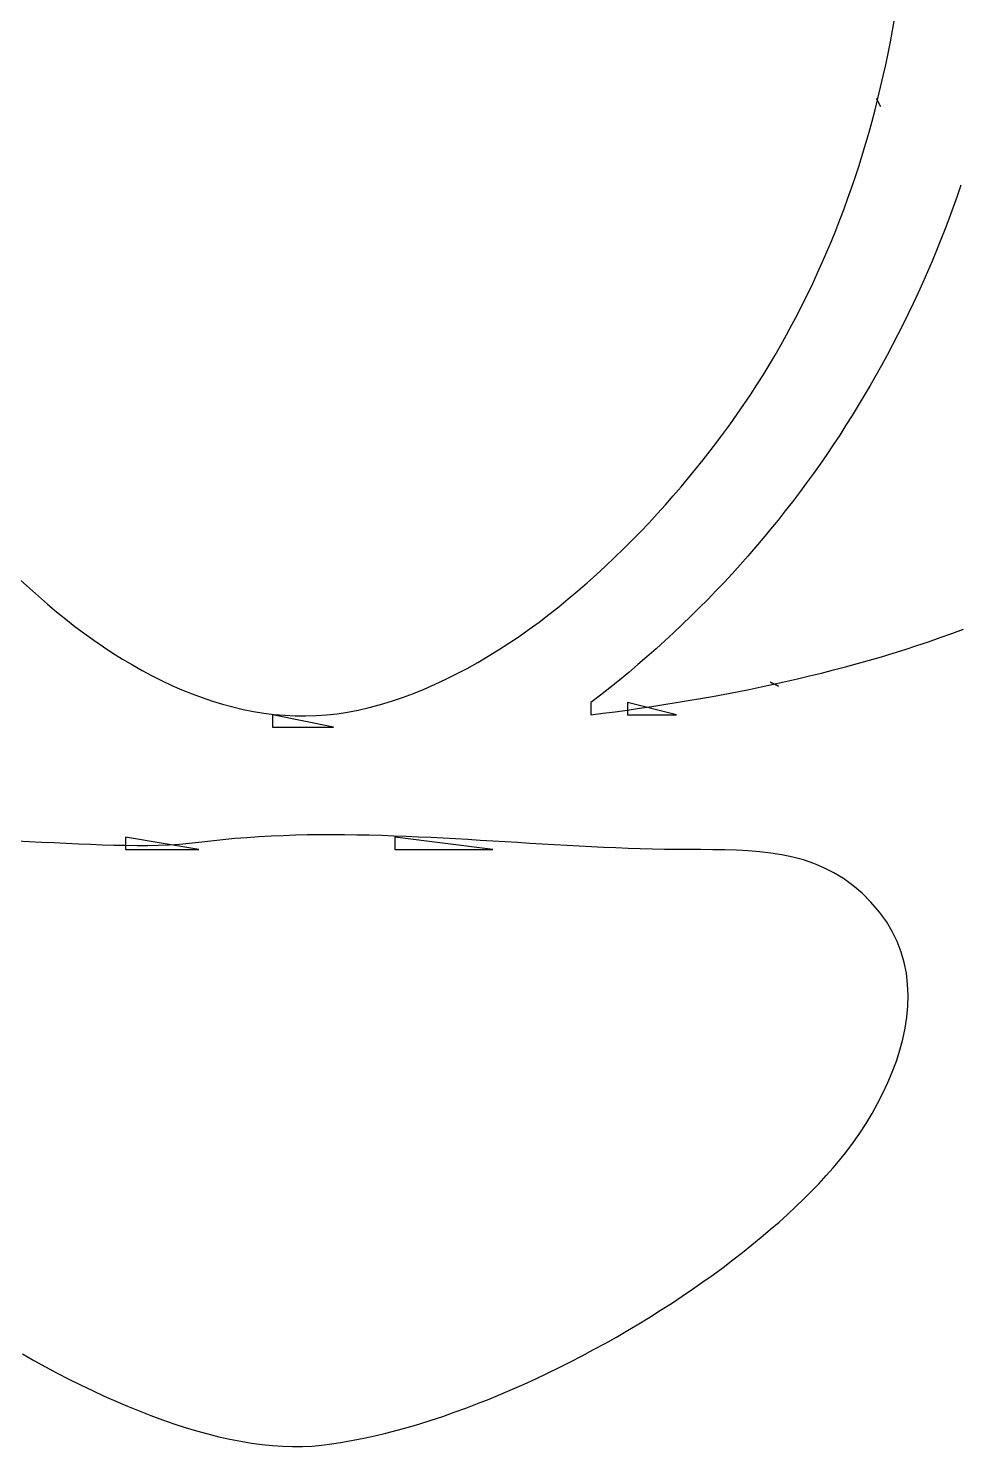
# Model space of a CAD drawing. Header units: millimetres. Extents: x 56222 to 3066687, y -650199 to -121287.
# Drawn here: x 141933.716 to 141935.07, y -185291.819 to -185289.753 of the extents above; entities that cross this region are included whole.
import ezdxf

# ---------------------------------------------------------------- set-up
doc = ezdxf.new("R2010")
doc.units = ezdxf.units.MM
doc.header["$MEASUREMENT"] = 0
doc.layers.add('$TD_AUDIT_GENERATED_(A0BDF17)', color=32, linetype='Continuous', lineweight=30)

msp = doc.modelspace()

# ---------------------------------------------------------------- linework, layer by layer
at = {"layer": '$TD_AUDIT_GENERATED_(A0BDF17)', "linetype": 'Continuous', "lineweight": 25, "ltscale": 2}
for p, q in [((141934.9718, -185289.7724, 0.5173), (141934.9749, -185289.7558, 0.5173)), ((141934.9749, -185289.7558, 0.5173), (141934.9779, -185289.7391, 0.5173)), ((141934.9685, -185289.7891, 0.5173), (141934.9718, -185289.7724, 0.5173)), ((141934.9651, -185289.8056, 0.5173), (141934.9685, -185289.7891, 0.5173)), ((141934.9614, -185289.8221, 0.5173), (141934.9651, -185289.8056, 0.5173)), ((141934.9537, -185289.855, 0.5173), (141934.9576, -185289.8386, 0.5173)), ((141934.9576, -185289.8386, 0.5173), (141934.9614, -185289.8221, 0.5173)), ((141934.9495, -185289.8714, 0.5173), (141934.9537, -185289.855, 0.5173)), ((141934.9516, -185289.8548, 0.5173), (141934.9575, -185289.8667, 0.5173)), ((141934.9575, -185289.8667, 0.5173), (141934.9516, -185289.8548, 0.5173)), ((141934.9452, -185289.8877, 0.5173), (141934.9495, -185289.8714, 0.5173)), ((141934.9407, -185289.9039, 0.5173), (141934.9452, -185289.8877, 0.5173)), ((141934.9312, -185289.9362, 0.5173), (141934.936, -185289.9201, 0.5173)), ((141934.936, -185289.9201, 0.5173), (141934.9407, -185289.9039, 0.5173)), ((141934.9261, -185289.9523, 0.5173), (141934.9312, -185289.9362, 0.5173)), ((141934.9209, -185289.9683, 0.5173), (141934.9261, -185289.9523, 0.5173)), ((141934.91, -185290.0001, 0.5173), (141934.9155, -185289.9842, 0.5173)), ((141934.9155, -185289.9842, 0.5173), (141934.9209, -185289.9683, 0.5173)), ((141935.0745, -185289.9812, 0.5173), (141935.069, -185289.9972, 0.5173)), ((141934.9042, -185290.0158, 0.5173), (141934.91, -185290.0001, 0.5173)), ((141935.069, -185289.9972, 0.5173), (141935.0633, -185290.0131, 0.5173)), ((141934.8983, -185290.0316, 0.5173), (141934.9042, -185290.0158, 0.5173)), ((141935.0633, -185290.0131, 0.5173), (141935.0575, -185290.029, 0.5173)), ((141934.8858, -185290.0628, 0.5173), (141934.8921, -185290.0472, 0.5173)), ((141934.8921, -185290.0472, 0.5173), (141934.8983, -185290.0316, 0.5173)), ((141935.0515, -185290.0448, 0.5173), (141935.0453, -185290.0605, 0.5173)), ((141935.0575, -185290.029, 0.5173), (141935.0515, -185290.0448, 0.5173)), ((141934.8793, -185290.0783, 0.5173), (141934.8858, -185290.0628, 0.5173)), ((141935.0453, -185290.0605, 0.5173), (141935.039, -185290.0762, 0.5173)), ((141934.8726, -185290.0937, 0.5173), (141934.8793, -185290.0783, 0.5173)), ((141935.039, -185290.0762, 0.5173), (141935.0325, -185290.0918, 0.5173)), ((141934.8587, -185290.1243, 0.5173), (141934.8657, -185290.1091, 0.5173)), ((141934.8657, -185290.1091, 0.5173), (141934.8726, -185290.0937, 0.5173)), ((141935.0259, -185290.1073, 0.5173), (141935.0191, -185290.1228, 0.5173)), ((141935.0325, -185290.0918, 0.5173), (141935.0259, -185290.1073, 0.5173)), ((141934.8514, -185290.1395, 0.5173), (141934.8587, -185290.1243, 0.5173)), ((141935.0191, -185290.1228, 0.5173), (141935.0121, -185290.1381, 0.5173)), ((141934.8439, -185290.1546, 0.5173), (141934.8514, -185290.1395, 0.5173)), ((141935.0121, -185290.1381, 0.5173), (141935.005, -185290.1534, 0.5173)), ((141934.8284, -185290.1846, 0.5173), (141934.8363, -185290.1696, 0.5173)), ((141934.8363, -185290.1696, 0.5173), (141934.8439, -185290.1546, 0.5173)), ((141934.9977, -185290.1687, 0.5173), (141934.9902, -185290.1838, 0.5173)), ((141935.005, -185290.1534, 0.5173), (141934.9977, -185290.1687, 0.5173)), ((141934.8204, -185290.1994, 0.5173), (141934.8284, -185290.1846, 0.5173)), ((141934.9902, -185290.1838, 0.5173), (141934.9826, -185290.1989, 0.5173)), ((141934.8121, -185290.2141, 0.5173), (141934.8204, -185290.1994, 0.5173)), ((141934.9826, -185290.1989, 0.5173), (141934.9749, -185290.2139, 0.5173)), ((141934.795, -185290.2434, 0.5173), (141934.8037, -185290.2288, 0.5173)), ((141934.8037, -185290.2288, 0.5173), (141934.8121, -185290.2141, 0.5173)), ((141934.967, -185290.2289, 0.5173), (141934.9589, -185290.2437, 0.5173)), ((141934.9749, -185290.2139, 0.5173), (141934.967, -185290.2289, 0.5173)), ((141934.7862, -185290.2578, 0.5173), (141934.795, -185290.2434, 0.5173)), ((141934.9589, -185290.2437, 0.5173), (141934.9507, -185290.2585, 0.5173)), ((141934.7679, -185290.2865, 0.5173), (141934.7771, -185290.2722, 0.5173)), ((141934.7771, -185290.2722, 0.5173), (141934.7862, -185290.2578, 0.5173)), ((141934.9423, -185290.2731, 0.5173), (141934.9337, -185290.2877, 0.5173)), ((141934.9507, -185290.2585, 0.5173), (141934.9423, -185290.2731, 0.5173)), ((141934.7584, -185290.3006, 0.5173), (141934.7679, -185290.2865, 0.5173)), ((141934.9337, -185290.2877, 0.5173), (141934.925, -185290.3022, 0.5173)), ((141934.7388, -185290.3287, 0.5173), (141934.7487, -185290.3147, 0.5173)), ((141934.7487, -185290.3147, 0.5173), (141934.7584, -185290.3006, 0.5173)), ((141934.925, -185290.3022, 0.5173), (141934.9161, -185290.3167, 0.5173)), ((141934.7288, -185290.3425, 0.5173), (141934.7388, -185290.3287, 0.5173)), ((141934.9071, -185290.331, 0.5173), (141934.8979, -185290.3452, 0.5173)), ((141934.9161, -185290.3167, 0.5173), (141934.9071, -185290.331, 0.5173)), ((141934.7092, -185290.3684, 0.5173), (141934.7191, -185290.3554, 0.5173)), ((141934.7191, -185290.3554, 0.5173), (141934.7288, -185290.3425, 0.5173)), ((141934.8979, -185290.3452, 0.5173), (141934.8886, -185290.3594, 0.5173)), ((141934.699, -185290.3814, 0.5173), (141934.7092, -185290.3684, 0.5173)), ((141934.8791, -185290.3734, 0.5173), (141934.8694, -185290.3874, 0.5173)), ((141934.8886, -185290.3594, 0.5173), (141934.8791, -185290.3734, 0.5173)), ((141934.6778, -185290.4076, 0.5173), (141934.6885, -185290.3945, 0.5173)), ((141934.6885, -185290.3945, 0.5173), (141934.699, -185290.3814, 0.5173)), ((141934.8694, -185290.3874, 0.5173), (141934.8596, -185290.4013, 0.5173)), ((141934.6668, -185290.4207, 0.5173), (141934.6778, -185290.4076, 0.5173)), ((141934.8496, -185290.415, 0.5173), (141934.8395, -185290.4287, 0.5173)), ((141934.8596, -185290.4013, 0.5173), (141934.8496, -185290.415, 0.5173)), ((141934.644, -185290.4469, 0.5173), (141934.6555, -185290.4338, 0.5173)), ((141934.6555, -185290.4338, 0.5173), (141934.6668, -185290.4207, 0.5173)), ((141934.8395, -185290.4287, 0.5173), (141934.8292, -185290.4423, 0.5173)), ((141934.6202, -185290.4729, 0.5173), (141934.6322, -185290.4599, 0.5173)), ((141934.6322, -185290.4599, 0.5173), (141934.644, -185290.4469, 0.5173)), ((141934.8187, -185290.4558, 0.5173), (141934.8081, -185290.4691, 0.5173)), ((141934.8292, -185290.4423, 0.5173), (141934.8187, -185290.4558, 0.5173)), ((141934.608, -185290.4858, 0.5173), (141934.6202, -185290.4729, 0.5173)), ((141934.8081, -185290.4691, 0.5173), (141934.7973, -185290.4824, 0.5173)), ((141934.5829, -185290.5112, 0.5173), (141934.5956, -185290.4986, 0.5173)), ((141934.5956, -185290.4986, 0.5173), (141934.608, -185290.4858, 0.5173)), ((141934.7864, -185290.4956, 0.5173), (141934.7754, -185290.5086, 0.5173)), ((141934.7973, -185290.4824, 0.5173), (141934.7864, -185290.4956, 0.5173)), ((141934.57, -185290.5238, 0.5173), (141934.5829, -185290.5112, 0.5173)), ((141934.7641, -185290.5216, 0.5173), (141934.7527, -185290.5344, 0.5173)), ((141934.7754, -185290.5086, 0.5173), (141934.7641, -185290.5216, 0.5173)), ((141934.5436, -185290.5485, 0.5173), (141934.5569, -185290.5362, 0.5173)), ((141934.5569, -185290.5362, 0.5173), (141934.57, -185290.5238, 0.5173)), ((141934.7527, -185290.5344, 0.5173), (141934.7412, -185290.5472, 0.5173)), ((141933.7043, -185290.5566, 0.5173), (141933.7172, -185290.5685, 0.5173)), ((141934.5164, -185290.5724, 0.5173), (141934.5301, -185290.5605, 0.5173)), ((141934.5301, -185290.5605, 0.5173), (141934.5436, -185290.5485, 0.5173)), ((141934.7295, -185290.5598, 0.5173), (141934.7176, -185290.5723, 0.5173)), ((141934.7412, -185290.5472, 0.5173), (141934.7295, -185290.5598, 0.5173)), ((141933.7172, -185290.5685, 0.5173), (141933.7303, -185290.5801, 0.5173)), ((141933.7303, -185290.5801, 0.5173), (141933.7434, -185290.5915, 0.5173)), ((141934.4885, -185290.5955, 0.5173), (141934.5025, -185290.584, 0.5173)), ((141934.5025, -185290.584, 0.5173), (141934.5164, -185290.5724, 0.5173)), ((141934.7056, -185290.5847, 0.5173), (141934.6934, -185290.597, 0.5173)), ((141934.7176, -185290.5723, 0.5173), (141934.7056, -185290.5847, 0.5173)), ((141933.7434, -185290.5915, 0.5173), (141933.7567, -185290.6026, 0.5173)), ((141933.7567, -185290.6026, 0.5173), (141933.7702, -185290.6135, 0.5173)), ((141934.4743, -185290.6067, 0.5173), (141934.4885, -185290.5955, 0.5173)), ((141934.6934, -185290.597, 0.5173), (141934.6811, -185290.6092, 0.5173)), ((141933.7702, -185290.6135, 0.5173), (141933.7837, -185290.624, 0.5173)), ((141933.7837, -185290.624, 0.5173), (141933.7974, -185290.6342, 0.5173)), ((141934.4453, -185290.6282, 0.5173), (141934.4599, -185290.6176, 0.5173)), ((141934.4599, -185290.6176, 0.5173), (141934.4743, -185290.6067, 0.5173)), ((141934.6686, -185290.6212, 0.5173), (141934.656, -185290.6332, 0.5173)), ((141934.6811, -185290.6092, 0.5173), (141934.6686, -185290.6212, 0.5173)), ((141933.7974, -185290.6342, 0.5173), (141933.8111, -185290.6441, 0.5173)), ((141933.8111, -185290.6441, 0.5173), (141933.825, -185290.6536, 0.5173)), ((141934.4158, -185290.6485, 0.5173), (141934.4307, -185290.6385, 0.5173)), ((141934.4307, -185290.6385, 0.5173), (141934.4453, -185290.6282, 0.5173)), ((141934.6432, -185290.645, 0.5173), (141934.6303, -185290.6567, 0.5173)), ((141934.656, -185290.6332, 0.5173), (141934.6432, -185290.645, 0.5173)), ((141935.0102, -185290.652, 0.5173), (141935.0273, -185290.6463, 0.5173)), ((141935.0273, -185290.6463, 0.5173), (141935.0443, -185290.6404, 0.5173)), ((141935.0443, -185290.6404, 0.5173), (141935.0612, -185290.6344, 0.5173)), ((141935.0612, -185290.6344, 0.5173), (141935.0781, -185290.6282, 0.5173)), ((141933.825, -185290.6536, 0.5173), (141933.839, -185290.6628, 0.5173)), ((141933.839, -185290.6628, 0.5173), (141933.8531, -185290.6717, 0.5173)), ((141934.3705, -185290.6765, 0.5173), (141934.3857, -185290.6676, 0.5173)), ((141934.3857, -185290.6676, 0.5173), (141934.4008, -185290.6582, 0.5173)), ((141934.4008, -185290.6582, 0.5173), (141934.4158, -185290.6485, 0.5173)), ((141934.6303, -185290.6567, 0.5173), (141934.6171, -185290.6683, 0.5173)), ((141934.9586, -185290.6682, 0.5173), (141934.9759, -185290.6629, 0.5173)), ((141934.9759, -185290.6629, 0.5173), (141934.9931, -185290.6576, 0.5173)), ((141934.9931, -185290.6576, 0.5173), (141935.0102, -185290.652, 0.5173)), ((141933.8531, -185290.6717, 0.5173), (141933.8673, -185290.6801, 0.5173)), ((141933.8673, -185290.6801, 0.5173), (141933.8816, -185290.6882, 0.5173)), ((141933.8816, -185290.6882, 0.5173), (141933.896, -185290.6959, 0.5173)), ((141934.3397, -185290.6933, 0.5173), (141934.3551, -185290.6851, 0.5173)), ((141934.3551, -185290.6851, 0.5173), (141934.3705, -185290.6765, 0.5173)), ((141934.6039, -185290.6797, 0.5173), (141934.5905, -185290.691, 0.5173)), ((141934.6171, -185290.6683, 0.5173), (141934.6039, -185290.6797, 0.5173)), ((141934.8716, -185290.6919, 0.5173), (141934.8891, -185290.6874, 0.5173)), ((141934.8891, -185290.6874, 0.5173), (141934.9066, -185290.6829, 0.5173)), ((141934.9066, -185290.6829, 0.5173), (141934.924, -185290.6781, 0.5173)), ((141934.924, -185290.6781, 0.5173), (141934.9413, -185290.6732, 0.5173)), ((141934.9413, -185290.6732, 0.5173), (141934.9586, -185290.6682, 0.5173)), ((141933.896, -185290.6959, 0.5173), (141933.9105, -185290.7032, 0.5173)), ((141933.9105, -185290.7032, 0.5173), (141933.925, -185290.71, 0.5173)), ((141934.2926, -185290.7152, 0.5173), (141934.3084, -185290.7083, 0.5173)), ((141934.3084, -185290.7083, 0.5173), (141934.3241, -185290.701, 0.5173)), ((141934.3241, -185290.701, 0.5173), (141934.3397, -185290.6933, 0.5173)), ((141934.5769, -185290.7022, 0.5173), (141934.5632, -185290.7133, 0.5173)), ((141934.5905, -185290.691, 0.5173), (141934.5769, -185290.7022, 0.5173)), ((141934.7837, -185290.7121, 0.5173), (141934.8013, -185290.7083, 0.5173)), ((141934.797, -185290.7053, 0.5173), (141934.8089, -185290.7113, 0.5173)), ((141934.8089, -185290.7113, 0.5173), (141934.797, -185290.7053, 0.5173)), ((141934.8013, -185290.7083, 0.5173), (141934.8189, -185290.7044, 0.5173)), ((141934.8189, -185290.7044, 0.5173), (141934.8365, -185290.7004, 0.5173)), ((141934.8365, -185290.7004, 0.5173), (141934.8541, -185290.6962, 0.5173)), ((141934.8541, -185290.6962, 0.5173), (141934.8716, -185290.6919, 0.5173)), ((141933.925, -185290.71, 0.5173), (141933.9396, -185290.7164, 0.5173)), ((141933.9396, -185290.7164, 0.5173), (141933.9543, -185290.7224, 0.5173)), ((141933.9543, -185290.7224, 0.5173), (141933.9691, -185290.7278, 0.5173)), ((141933.9691, -185290.7278, 0.5173), (141933.9839, -185290.7329, 0.5173)), ((141934.2448, -185290.7329, 0.5173), (141934.2608, -185290.7275, 0.5173)), ((141934.2608, -185290.7275, 0.5173), (141934.2767, -185290.7216, 0.5173)), ((141934.2767, -185290.7216, 0.5173), (141934.2926, -185290.7152, 0.5173)), ((141934.5493, -185290.7243, 0.5173), (141934.5353, -185290.7351, 0.5173)), ((141934.5632, -185290.7133, 0.5173), (141934.5493, -185290.7243, 0.5173)), ((141934.6773, -185290.7321, 0.5173), (141934.6951, -185290.729, 0.5173)), ((141934.6951, -185290.729, 0.5173), (141934.7128, -185290.7259, 0.5173)), ((141934.7128, -185290.7259, 0.5173), (141934.7306, -185290.7226, 0.5173)), ((141934.7306, -185290.7226, 0.5173), (141934.7483, -185290.7192, 0.5173)), ((141934.7483, -185290.7192, 0.5173), (141934.766, -185290.7157, 0.5173)), ((141934.766, -185290.7157, 0.5173), (141934.7837, -185290.7121, 0.5173)), ((141933.9839, -185290.7329, 0.5173), (141933.9988, -185290.7374, 0.5173)), ((141933.9988, -185290.7374, 0.5173), (141934.0138, -185290.7414, 0.5173)), ((141934.0138, -185290.7414, 0.5173), (141934.0288, -185290.7449, 0.5173)), ((141934.0288, -185290.7449, 0.5173), (141934.0439, -185290.7479, 0.5173)), ((141934.0439, -185290.7479, 0.5173), (141934.059, -185290.7503, 0.5173)), ((141934.059, -185290.7503, 0.5173), (141934.0741, -185290.7522, 0.5173)), ((141934.1656, -185290.7513, 0.5173), (141934.1809, -185290.7489, 0.5173)), ((141934.1809, -185290.7489, 0.5173), (141934.1963, -185290.746, 0.5173)), ((141934.1963, -185290.746, 0.5173), (141934.2125, -185290.7422, 0.5173)), ((141934.2125, -185290.7422, 0.5173), (141934.2287, -185290.7378, 0.5173)), ((141934.2287, -185290.7378, 0.5173), (141934.2448, -185290.7329, 0.5173)), ((141934.5353, -185290.7351, 0.5173), (141934.5353, -185290.7529, 0.5173)), ((141934.553, -185290.7506, 0.5173), (141934.5707, -185290.7483, 0.5173)), ((141934.5707, -185290.7483, 0.5173), (141934.5885, -185290.7458, 0.5173)), ((141934.5885, -185290.7458, 0.5173), (141934.6062, -185290.7433, 0.5173)), ((141934.5888, -185290.7351, 0.5173), (141934.5888, -185290.7529, 0.5173)), ((141934.6602, -185290.7529, 0.5173), (141934.5888, -185290.7351, 0.5173)), ((141934.6062, -185290.7433, 0.5173), (141934.624, -185290.7406, 0.5173)), ((141934.624, -185290.7406, 0.5173), (141934.6418, -185290.7379, 0.5173)), ((141934.6418, -185290.7379, 0.5173), (141934.6595, -185290.735, 0.5173)), ((141934.6595, -185290.735, 0.5173), (141934.6773, -185290.7321, 0.5173)), ((141934.0714, -185290.7529, 0.5173), (141934.0714, -185290.7708, 0.5173)), ((141934.1606, -185290.7708, 0.5173), (141934.0714, -185290.7529, 0.5173)), ((141934.0714, -185290.7708, 0.5173), (141934.1606, -185290.7708, 0.5173)), ((141934.0741, -185290.7522, 0.5173), (141934.0893, -185290.7535, 0.5173)), ((141934.0893, -185290.7535, 0.5173), (141934.1045, -185290.7543, 0.5173)), ((141934.1045, -185290.7543, 0.5173), (141934.1197, -185290.7544, 0.5173)), ((141934.1197, -185290.7544, 0.5173), (141934.135, -185290.754, 0.5173)), ((141934.135, -185290.754, 0.5173), (141934.1503, -185290.7529, 0.5173)), ((141934.1503, -185290.7529, 0.5173), (141934.1656, -185290.7513, 0.5173)), ((141934.5353, -185290.7529, 0.5173), (141934.553, -185290.7506, 0.5173)), ((141934.5888, -185290.7529, 0.5173), (141934.6602, -185290.7529, 0.5173)), ((141933.8573, -185290.9313, 0.5173), (141933.8573, -185290.9492, 0.5173)), ((141933.9643, -185290.9492, 0.5173), (141933.8573, -185290.9313, 0.5173)), ((141933.9991, -185290.9349, 0.5173), (141933.9817, -185290.9368, 0.5173)), ((141934.0166, -185290.9332, 0.5173), (141933.9991, -185290.9349, 0.5173)), ((141934.0342, -185290.9318, 0.5173), (141934.0166, -185290.9332, 0.5173)), ((141934.0518, -185290.9306, 0.5173), (141934.0342, -185290.9318, 0.5173)), ((141934.0695, -185290.9297, 0.5173), (141934.0518, -185290.9306, 0.5173)), ((141934.0872, -185290.9289, 0.5173), (141934.0695, -185290.9297, 0.5173)), ((141934.1049, -185290.9283, 0.5173), (141934.0872, -185290.9289, 0.5173)), ((141934.1227, -185290.9279, 0.5173), (141934.1049, -185290.9283, 0.5173)), ((141934.1405, -185290.9277, 0.5173), (141934.1227, -185290.9279, 0.5173)), ((141934.1584, -185290.9276, 0.5173), (141934.1405, -185290.9277, 0.5173)), ((141934.1763, -185290.9277, 0.5173), (141934.1584, -185290.9276, 0.5173)), ((141934.1942, -185290.928, 0.5173), (141934.1763, -185290.9277, 0.5173)), ((141934.2121, -185290.9283, 0.5173), (141934.1942, -185290.928, 0.5173)), ((141934.2301, -185290.9288, 0.5173), (141934.2121, -185290.9283, 0.5173)), ((141934.2481, -185290.9294, 0.5173), (141934.2301, -185290.9288, 0.5173)), ((141934.2661, -185290.9301, 0.5173), (141934.2481, -185290.9294, 0.5173)), ((141934.2498, -185290.9313, 0.5173), (141934.2498, -185290.9492, 0.5173)), ((141934.3925, -185290.9492, 0.5173), (141934.2498, -185290.9313, 0.5173)), ((141934.2841, -185290.9309, 0.5173), (141934.2661, -185290.9301, 0.5173)), ((141934.3021, -185290.9317, 0.5173), (141934.2841, -185290.9309, 0.5173)), ((141934.3202, -185290.9327, 0.5173), (141934.3021, -185290.9317, 0.5173)), ((141934.3382, -185290.9336, 0.5173), (141934.3202, -185290.9327, 0.5173)), ((141934.3563, -185290.9347, 0.5173), (141934.3382, -185290.9336, 0.5173)), ((141934.3743, -185290.9357, 0.5173), (141934.3563, -185290.9347, 0.5173)), ((141934.3923, -185290.9368, 0.5173), (141934.3743, -185290.9357, 0.5173)), ((141933.717, -185290.9378, 0.5173), (141933.6988, -185290.9371, 0.5173)), ((141933.7351, -185290.9387, 0.5173), (141933.717, -185290.9378, 0.5173)), ((141933.7531, -185290.9395, 0.5173), (141933.7351, -185290.9387, 0.5173)), ((141933.771, -185290.9403, 0.5173), (141933.7531, -185290.9395, 0.5173)), ((141933.7887, -185290.9411, 0.5173), (141933.771, -185290.9403, 0.5173)), ((141933.8062, -185290.9419, 0.5173), (141933.7887, -185290.9411, 0.5173)), ((141933.8235, -185290.9425, 0.5173), (141933.8062, -185290.9419, 0.5173)), ((141933.8405, -185290.943, 0.5173), (141933.8235, -185290.9425, 0.5173)), ((141933.8573, -185290.9434, 0.5173), (141933.8405, -185290.943, 0.5173)), ((141933.8737, -185290.9436, 0.5173), (141933.8573, -185290.9434, 0.5173)), ((141933.8573, -185290.9492, 0.5173), (141933.9643, -185290.9492, 0.5173)), ((141933.8899, -185290.9435, 0.5173), (141933.8737, -185290.9436, 0.5173)), ((141933.9056, -185290.9432, 0.5173), (141933.8899, -185290.9435, 0.5173)), ((141933.9209, -185290.9426, 0.5173), (141933.9056, -185290.9432, 0.5173)), ((141933.9359, -185290.9418, 0.5173), (141933.9209, -185290.9426, 0.5173)), ((141933.9503, -185290.9405, 0.5173), (141933.9359, -185290.9418, 0.5173)), ((141933.9643, -185290.9389, 0.5173), (141933.9503, -185290.9405, 0.5173)), ((141933.9817, -185290.9368, 0.5173), (141933.9643, -185290.9389, 0.5173)), ((141934.2498, -185290.9492, 0.5173), (141934.3925, -185290.9492, 0.5173)), ((141934.4104, -185290.9379, 0.5173), (141934.3923, -185290.9368, 0.5173)), ((141934.4284, -185290.939, 0.5173), (141934.4104, -185290.9379, 0.5173)), ((141934.4464, -185290.9401, 0.5173), (141934.4284, -185290.939, 0.5173)), ((141934.4644, -185290.9412, 0.5173), (141934.4464, -185290.9401, 0.5173)), ((141934.4824, -185290.9423, 0.5173), (141934.4644, -185290.9412, 0.5173)), ((141934.5003, -185290.9433, 0.5173), (141934.4824, -185290.9423, 0.5173)), ((141934.5182, -185290.9443, 0.5173), (141934.5003, -185290.9433, 0.5173)), ((141934.5361, -185290.9452, 0.5173), (141934.5182, -185290.9443, 0.5173)), ((141934.554, -185290.946, 0.5173), (141934.5361, -185290.9452, 0.5173)), ((141934.5718, -185290.9468, 0.5173), (141934.554, -185290.946, 0.5173)), ((141934.5896, -185290.9475, 0.5173), (141934.5718, -185290.9468, 0.5173)), ((141934.6074, -185290.9481, 0.5173), (141934.5896, -185290.9475, 0.5173)), ((141934.6251, -185290.9485, 0.5173), (141934.6074, -185290.9481, 0.5173)), ((141934.6428, -185290.9489, 0.5173), (141934.6251, -185290.9485, 0.5173)), ((141934.6604, -185290.9491, 0.5173), (141934.6428, -185290.9489, 0.5173)), ((141934.678, -185290.9492, 0.5173), (141934.6604, -185290.9491, 0.5173)), ((141934.6958, -185290.9492, 0.5173), (141934.678, -185290.9492, 0.5173)), ((141934.7133, -185290.9493, 0.5173), (141934.6958, -185290.9492, 0.5173)), ((141934.7307, -185290.9495, 0.5173), (141934.7133, -185290.9493, 0.5173)), ((141934.7478, -185290.9501, 0.5173), (141934.7307, -185290.9495, 0.5173)), ((141934.7647, -185290.951, 0.5173), (141934.7478, -185290.9501, 0.5173)), ((141934.7814, -185290.9523, 0.5173), (141934.7647, -185290.951, 0.5173)), ((141934.7977, -185290.9542, 0.5173), (141934.7814, -185290.9523, 0.5173)), ((141934.8138, -185290.9568, 0.5173), (141934.7977, -185290.9542, 0.5173)), ((141934.8296, -185290.9601, 0.5173), (141934.8138, -185290.9568, 0.5173)), ((141934.8451, -185290.9643, 0.5173), (141934.8296, -185290.9601, 0.5173)), ((141934.8602, -185290.9694, 0.5173), (141934.8451, -185290.9643, 0.5173)), ((141934.875, -185290.9756, 0.5173), (141934.8602, -185290.9694, 0.5173)), ((141934.8894, -185290.9829, 0.5173), (141934.875, -185290.9756, 0.5173)), ((141934.9035, -185290.9915, 0.5173), (141934.8894, -185290.9829, 0.5173)), ((141934.9172, -185291.0014, 0.5173), (141934.9035, -185290.9915, 0.5173)), ((141934.9305, -185291.0127, 0.5173), (141934.9172, -185291.0014, 0.5173)), ((141934.9433, -185291.0256, 0.5173), (141934.9305, -185291.0127, 0.5173)), ((141934.9558, -185291.0401, 0.5173), (141934.9433, -185291.0256, 0.5173)), ((141934.966, -185291.0541, 0.5173), (141934.9558, -185291.0401, 0.5173)), ((141934.9746, -185291.0685, 0.5173), (141934.966, -185291.0541, 0.5173)), ((141934.9818, -185291.0833, 0.5173), (141934.9746, -185291.0685, 0.5173)), ((141934.9876, -185291.0984, 0.5173), (141934.9818, -185291.0833, 0.5173)), ((141934.992, -185291.1138, 0.5173), (141934.9876, -185291.0984, 0.5173)), ((141934.9951, -185291.1294, 0.5173), (141934.992, -185291.1138, 0.5173)), ((141934.9969, -185291.1452, 0.5173), (141934.9951, -185291.1294, 0.5173)), ((141934.9976, -185291.1611, 0.5173), (141934.9969, -185291.1452, 0.5173)), ((141934.9972, -185291.1772, 0.5173), (141934.9976, -185291.1611, 0.5173)), ((141934.9957, -185291.1933, 0.5173), (141934.9972, -185291.1772, 0.5173)), ((141934.9932, -185291.2094, 0.5173), (141934.9957, -185291.1933, 0.5173)), ((141934.9856, -185291.2415, 0.5173), (141934.9898, -185291.2255, 0.5173)), ((141934.9898, -185291.2255, 0.5173), (141934.9932, -185291.2094, 0.5173)), ((141934.9805, -185291.2574, 0.5173), (141934.9856, -185291.2415, 0.5173)), ((141934.9746, -185291.2732, 0.5173), (141934.9805, -185291.2574, 0.5173)), ((141934.9681, -185291.2887, 0.5173), (141934.9746, -185291.2732, 0.5173)), ((141934.9532, -185291.3191, 0.5173), (141934.9609, -185291.304, 0.5173)), ((141934.9609, -185291.304, 0.5173), (141934.9681, -185291.2887, 0.5173)), ((141934.945, -185291.3338, 0.5173), (141934.9532, -185291.3191, 0.5173)), ((141934.9272, -185291.3621, 0.5173), (141934.9363, -185291.3481, 0.5173)), ((141934.9363, -185291.3481, 0.5173), (141934.945, -185291.3338, 0.5173)), ((141934.9178, -185291.3755, 0.5173), (141934.9272, -185291.3621, 0.5173)), ((141934.8983, -185291.401, 0.5173), (141934.9082, -185291.3885, 0.5173)), ((141934.9082, -185291.3885, 0.5173), (141934.9178, -185291.3755, 0.5173)), ((141934.8883, -185291.4128, 0.5173), (141934.8983, -185291.401, 0.5173)), ((141934.8678, -185291.4354, 0.5173), (141934.8783, -185291.4241, 0.5173)), ((141934.8783, -185291.4241, 0.5173), (141934.8883, -185291.4128, 0.5173)), ((141934.8456, -185291.458, 0.5173), (141934.8569, -185291.4467, 0.5173)), ((141934.8569, -185291.4467, 0.5173), (141934.8678, -185291.4354, 0.5173)), ((141934.8219, -185291.4806, 0.5173), (141934.834, -185291.4693, 0.5173)), ((141934.834, -185291.4693, 0.5173), (141934.8456, -185291.458, 0.5173)), ((141934.7967, -185291.5029, 0.5173), (141934.8095, -185291.4918, 0.5173)), ((141934.8095, -185291.4918, 0.5173), (141934.8219, -185291.4806, 0.5173)), ((141934.7701, -185291.5251, 0.5173), (141934.7836, -185291.514, 0.5173)), ((141934.7836, -185291.514, 0.5173), (141934.7967, -185291.5029, 0.5173)), ((141934.7564, -185291.5361, 0.5173), (141934.7701, -185291.5251, 0.5173)), ((141934.728, -185291.5578, 0.5173), (141934.7424, -185291.547, 0.5173)), ((141934.7424, -185291.547, 0.5173), (141934.7564, -185291.5361, 0.5173)), ((141934.6986, -185291.5791, 0.5173), (141934.7135, -185291.5685, 0.5173)), ((141934.7135, -185291.5685, 0.5173), (141934.728, -185291.5578, 0.5173)), ((141934.6682, -185291.6, 0.5173), (141934.6835, -185291.5896, 0.5173)), ((141934.6835, -185291.5896, 0.5173), (141934.6986, -185291.5791, 0.5173)), ((141934.637, -185291.6204, 0.5173), (141934.6527, -185291.6103, 0.5173)), ((141934.6527, -185291.6103, 0.5173), (141934.6682, -185291.6, 0.5173)), ((141934.6051, -185291.6402, 0.5173), (141934.6211, -185291.6304, 0.5173)), ((141934.6211, -185291.6304, 0.5173), (141934.637, -185291.6204, 0.5173)), ((141934.556, -185291.6686, 0.5173), (141934.5725, -185291.6593, 0.5173)), ((141934.5725, -185291.6593, 0.5173), (141934.5888, -185291.6498, 0.5173)), ((141934.5888, -185291.6498, 0.5173), (141934.6051, -185291.6402, 0.5173)), ((141934.5227, -185291.6866, 0.5173), (141934.5394, -185291.6777, 0.5173)), ((141934.5394, -185291.6777, 0.5173), (141934.556, -185291.6686, 0.5173)), ((141933.7071, -185291.684, 0.5173), (141933.7239, -185291.6935, 0.5173)), ((141933.7239, -185291.6935, 0.5173), (141933.7408, -185291.7028, 0.5173)), ((141934.489, -185291.7038, 0.5173), (141934.5059, -185291.6953, 0.5173)), ((141934.5059, -185291.6953, 0.5173), (141934.5227, -185291.6866, 0.5173)), ((141933.7408, -185291.7028, 0.5173), (141933.7578, -185291.7118, 0.5173)), ((141933.7578, -185291.7118, 0.5173), (141933.7748, -185291.7206, 0.5173)), ((141933.7748, -185291.7206, 0.5173), (141933.7919, -185291.7291, 0.5173)), ((141934.4381, -185291.7278, 0.5173), (141934.4551, -185291.7201, 0.5173)), ((141934.4551, -185291.7201, 0.5173), (141934.4721, -185291.712, 0.5173)), ((141934.4721, -185291.712, 0.5173), (141934.489, -185291.7038, 0.5173)), ((141933.7919, -185291.7291, 0.5173), (141933.809, -185291.7373, 0.5173)), ((141933.809, -185291.7373, 0.5173), (141933.8261, -185291.7453, 0.5173)), ((141934.4041, -185291.7426, 0.5173), (141934.4211, -185291.7354, 0.5173)), ((141934.4211, -185291.7354, 0.5173), (141934.4381, -185291.7278, 0.5173)), ((141933.8261, -185291.7453, 0.5173), (141933.8431, -185291.7529, 0.5173)), ((141933.8431, -185291.7529, 0.5173), (141933.8602, -185291.7601, 0.5173)), ((141933.8602, -185291.7601, 0.5173), (141933.8772, -185291.767, 0.5173)), ((141934.3363, -185291.769, 0.5173), (141934.3532, -185291.7628, 0.5173)), ((141934.3532, -185291.7628, 0.5173), (141934.3701, -185291.7564, 0.5173)), ((141934.3701, -185291.7564, 0.5173), (141934.3871, -185291.7497, 0.5173)), ((141934.3871, -185291.7497, 0.5173), (141934.4041, -185291.7426, 0.5173)), ((141933.8772, -185291.767, 0.5173), (141933.8941, -185291.7736, 0.5173)), ((141933.8941, -185291.7736, 0.5173), (141933.911, -185291.7798, 0.5173)), ((141933.911, -185291.7798, 0.5173), (141933.9277, -185291.7856, 0.5173)), ((141934.2861, -185291.7856, 0.5173), (141934.3027, -185291.7804, 0.5173)), ((141934.3027, -185291.7804, 0.5173), (141934.3195, -185291.7749, 0.5173)), ((141934.3195, -185291.7749, 0.5173), (141934.3363, -185291.769, 0.5173)), ((141933.9277, -185291.7856, 0.5173), (141933.9444, -185291.7909, 0.5173)), ((141933.9444, -185291.7909, 0.5173), (141933.9609, -185291.7959, 0.5173)), ((141933.9609, -185291.7959, 0.5173), (141933.9772, -185291.8004, 0.5173)), ((141933.9772, -185291.8004, 0.5173), (141933.9934, -185291.8045, 0.5173)), ((141934.2047, -185291.8067, 0.5173), (141934.2207, -185291.8032, 0.5173)), ((141934.2207, -185291.8032, 0.5173), (141934.2368, -185291.7993, 0.5173)), ((141934.2368, -185291.7993, 0.5173), (141934.2531, -185291.7951, 0.5173)), ((141934.2531, -185291.7951, 0.5173), (141934.2695, -185291.7905, 0.5173)), ((141934.2695, -185291.7905, 0.5173), (141934.2861, -185291.7856, 0.5173)), ((141933.9934, -185291.8045, 0.5173), (141934.0095, -185291.8081, 0.5173)), ((141934.0095, -185291.8081, 0.5173), (141934.0253, -185291.8112, 0.5173)), ((141934.0253, -185291.8112, 0.5173), (141934.0409, -185291.8138, 0.5173)), ((141934.0409, -185291.8138, 0.5173), (141934.0563, -185291.8159, 0.5173)), ((141934.0563, -185291.8159, 0.5173), (141934.0714, -185291.8175, 0.5173)), ((141934.0714, -185291.8175, 0.5173), (141934.0863, -185291.8185, 0.5173)), ((141934.0863, -185291.8185, 0.5173), (141934.1008, -185291.819, 0.5173)), ((141934.1008, -185291.819, 0.5173), (141934.1151, -185291.8189, 0.5173)), ((141934.1151, -185291.8189, 0.5173), (141934.1291, -185291.8182, 0.5173)), ((141934.1291, -185291.8182, 0.5173), (141934.1427, -185291.8169, 0.5173)), ((141934.1427, -185291.8169, 0.5173), (141934.1579, -185291.815, 0.5173)), ((141934.1579, -185291.815, 0.5173), (141934.1733, -185291.8126, 0.5173)), ((141934.1733, -185291.8126, 0.5173), (141934.1889, -185291.8098, 0.5173)), ((141934.1889, -185291.8098, 0.5173), (141934.2047, -185291.8067, 0.5173))]:
    msp.add_line(p, q, dxfattribs=at)

doc.saveas('drawing.dxf')
